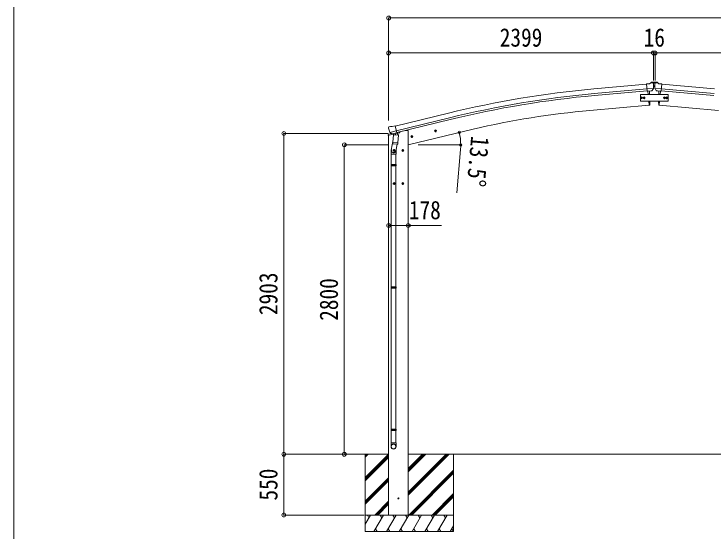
# Model space of a CAD drawing. Units: millimetres at full size, sheet at 1:35. Extents: x -9783 to 9892, y -6828 to 6752.
# Drawn here: x -9783 to -3442, y -3882 to 806 of the extents above; entities that cross this region are included whole.
import ezdxf
from ezdxf.enums import TextEntityAlignment as Align

# ---------------------------------------------------------------- set-up
doc = ezdxf.new("R2010")
doc.units = ezdxf.units.MM
doc.header["$LTSCALE"] = 35
doc.header["$PDMODE"] = 32
doc.header["$PDSIZE"] = 35
for name, color, linetype, lineweight in [('0-0_0', 7, 'Continuous', 9), ('0-1_本体', 4, 'Continuous', 9), ('0-2_部品', 7, 'Continuous', 9), ('0-3_ELV2', 3, 'Continuous', 9), ('0-A_寸法', 6, 'Continuous', 9), ('F-0_240', 7, 'Continuous', 9)]:
    doc.layers.add(name, color=color, linetype=linetype, lineweight=lineweight)
doc.styles.add('ＭＳ ゴシック', font='')
doc.styles.get('ＭＳ ゴシック').set_extended_font_data('MS Gothic')

msp = doc.modelspace()

# ---------------------------------------------------------------- linework, layer by layer
at = {"layer": '0-0_0'}
for p, q in [((-6986.35, -3178.25), (-6389.46, -3178.25)), ((-6600.46, -3205.58), (-6573.08, -3178.2)), ((-6600.46, -3191.44), (-6587.22, -3178.2)), ((-6600.46, -3178.25), (-6600.46, -3878.2)), ((-6600.46, -3389.42), (-6389.46, -3178.43)), ((-6600.46, -3403.57), (-6389.46, -3192.57)), ((-6600.46, -3417.71), (-6389.46, -3206.71)), ((-6211.46, -3549.21), (-5840.45, -3178.2)), ((-6211.46, -3520.92), (-5868.73, -3178.2)), ((-6211.46, -3535.07), (-5854.59, -3178.2)), ((-6211.46, -3337.08), (-6052.58, -3178.2)), ((-6211.46, -3322.93), (-6066.72, -3178.2)), ((-6211.46, -3308.79), (-6080.86, -3178.2)), ((-6211.46, -3178.25), (-3625.01, -3178.25)), ((-5800.46, -3178.2), (-5800.46, -3878.2)), ((-1755.13, -3178.24), (-4341.59, -3178.24)), ((-6206.6, -3728.2), (-5800.46, -3322.06)), ((-6192.46, -3728.2), (-5800.46, -3336.2)), ((-6178.32, -3728.2), (-5800.46, -3350.34)), ((-6600.46, -3601.56), (-6389.46, -3390.56)), ((-6600.46, -3615.7), (-6389.46, -3404.7)), ((-6600.46, -3629.84), (-6389.46, -3418.84)), ((-5994.47, -3728.2), (-5800.46, -3534.19)), ((-5980.33, -3728.2), (-5800.46, -3548.33)), ((-6514.97, -3728.2), (-6389.46, -3602.69)), ((-5966.18, -3728.2), (-5800.46, -3562.47)), ((-6500.83, -3728.2), (-6389.46, -3616.83)), ((-6486.68, -3728.2), (-6389.46, -3630.97)), ((-5800.46, -3728.2), (-6600.46, -3728.2)), ((-6600.46, -3812.03), (-6552.06, -3728.2)), ((-6567.06, -3754.18), (-6582.06, -3728.2)), ((-6523.19, -3878.2), (-6436.59, -3728.2)), ((-6451.59, -3754.18), (-6466.59, -3728.2)), ((-6407.72, -3878.2), (-6321.12, -3728.2)), ((-6211.46, -3728.2), (-6389.46, -3728.2)), ((-6336.12, -3754.18), (-6351.12, -3728.2)), ((-6292.25, -3878.2), (-6205.65, -3728.2)), ((-6220.65, -3754.18), (-6235.65, -3728.2)), ((-6176.78, -3878.2), (-6090.18, -3728.2)), ((-6105.18, -3754.18), (-6120.18, -3728.2)), ((-6061.31, -3878.2), (-5974.71, -3728.2)), ((-6004.71, -3728.2), (-5989.71, -3754.18)), ((-5945.84, -3878.2), (-5859.24, -3728.2)), ((-5874.24, -3754.18), (-5889.24, -3728.2)), ((-6508.19, -3852.22), (-6493.2, -3878.2)), ((-6392.72, -3852.22), (-6377.72, -3878.2)), ((-6277.25, -3852.22), (-6262.25, -3878.2)), ((-6161.78, -3852.22), (-6146.78, -3878.2)), ((-6046.31, -3852.22), (-6031.31, -3878.2)), ((-5930.84, -3852.22), (-5915.84, -3878.2)), ((-5830.37, -3878.2), (-5800.46, -3826.39)), ((-5815.37, -3852.22), (-5800.46, -3878.05)), ((-6600.46, -3878.2), (-5800.46, -3878.2))]:
    msp.add_line(p, q, dxfattribs=at)
msp.add_circle((-6300.46, -3578.2), 5, dxfattribs=at)
at = {"layer": '0-1_本体'}
for p, q in [((-4530.44, 128.36), (-4053.13, 171.68)), ((-4526.54, 85.32), (-4049.42, 128.62)), ((-3440.06, 85.32), (-3917.18, 128.63)), ((-3436.15, 128.36), (-3913.46, 171.68)), ((-4525.02, 68.6), (-4047.75, 111.92)), ((-4040.44, 108.74), (-4037.69, 77.27)), ((-3926.15, 108.75), (-3928.91, 77.27)), ((-3441.58, 68.61), (-3918.85, 111.92)), ((-4032.44, 17.27), (-4029.19, -19.87)), ((-3934.16, 17.27), (-3937.4, -19.86)), ((-4029.19, -19.87), (-4567.13, -66.93)), ((-3937.4, -19.86), (-3399.47, -66.93)), ((-6329.99, -208.05), (-5847.14, -90.47)), ((-5836.91, -132.46), (-6319.93, -249.96)), ((-6315.98, -266.39), (-5832.94, -148.77)), ((-6287.47, -260.68), (-6235.46, -248.2)), ((-6211.46, -248.2), (-6235.46, -248.2)), ((-5623.36, -237.01), (-6211.46, -378.2)), ((-6211.46, -248.2), (-6211.46, -3728.2)), ((-6389.46, -3728.2), (-6389.46, -291.64))]:
    msp.add_line(p, q, dxfattribs=at)
at = {"layer": '0-1_本体', "color": 6}
msp.add_line((-6211.46, -1108.38), (-6389.46, -1108.38), dxfattribs=at)
at = {"layer": '0-1_本体'}
for centre, radius, start, end in [((-3716.43, -8840.22), 9005.44, 95.18612, 103.68612), ((-3716.43, -8840.22), 8962.23, 95.18612, 103.68612), ((-3716.43, -8840.22), 8945.44, 95.18612, 103.68612), ((-3920.86, -7445.34), 7406.65, 95.00571, 103.2889)]:
    msp.add_arc(centre, radius, start, end, dxfattribs=at)
at = {"layer": '0-2_部品'}
for p, q in [((-4026.51, 175.11), (-4053.07, 172.78)), ((-4047.41, 108.12), (-4053.07, 172.78)), ((-3990.21, 132.82), (-4049.12, 127.66)), ((-4026.51, 175.11), (-4014.79, 181.87)), ((-3999.88, 183.46), (-4013.55, 182.26)), ((-4001.46, 113.33), (-3990.53, 132.27)), ((-3990.75, 177.71), (-3996.23, 182.31)), ((-3989.68, 175.67), (-3989.57, 174.32)), ((-3976.91, 175.67), (-3977.03, 174.33)), ((-3976.39, 132.82), (-3917.47, 127.67)), ((-3965.13, 113.34), (-3976.07, 132.27)), ((-3975.85, 177.71), (-3970.36, 182.31)), ((-3966.71, 183.46), (-3953.05, 182.27)), ((-3940.09, 175.11), (-3951.81, 181.88)), ((-3940.09, 175.11), (-3913.52, 172.79)), ((-3919.18, 108.13), (-3913.52, 172.79)), ((-4037.45, 108.99), (-4047.41, 108.12)), ((-4037.69, 77.27), (-4040.44, 108.74)), ((-4024.57, 87.95), (-4026.07, 109.91)), ((-4024.11, 77.27), (-4024.57, 87.95)), ((-4003.85, 111.93), (-4011.55, 111.26)), ((-3962.75, 111.94), (-3955.04, 111.26)), ((-3942.48, 77.27), (-3942.02, 87.96)), ((-3942.02, 87.96), (-3940.52, 109.91)), ((-3929.14, 109), (-3919.18, 108.13)), ((-3928.91, 77.27), (-3926.15, 108.75)), ((-4029.39, -17.58), (-4032.44, 17.27)), ((-4023.99, -17.13), (-4023.16, 8.5)), ((-4023.16, 8.5), (-4023.09, 17.27)), ((-3943.44, 8.5), (-3943.5, 17.27)), ((-3942.6, -17.13), (-3943.44, 8.5)), ((-3937.2, -17.58), (-3934.16, 17.27)), ((-4029.15, -20.35), (-4029.39, -17.58)), ((-4026.54, -19.96), (-4029.15, -20.35)), ((-3940.06, -19.96), (-3937.45, -20.35)), ((-3937.45, -20.35), (-3937.2, -17.58)), ((-6391.28, -224.65), (-6391.01, -225.8)), ((-6387.06, -216.08), (-6390.92, -222.37)), ((-6383.97, -213.83), (-6370.79, -210.66)), ((-6377.23, -264.96), (-6319.72, -251.15)), ((-6356.23, -213.34), (-6369.49, -210.64)), ((-6356.23, -213.34), (-6330.3, -207.11)), ((-5973.95, -254.43), (-5954.5, -249.76)), ((-5969.4, -246.65), (-5971.53, -253.85)), ((-5962.1, -244.9), (-5969.4, -246.65)), ((-5961.89, -261.82), (-5966.56, -242.37)), ((-5956.93, -250.35), (-5962.1, -244.9)), ((-5959.06, -257.54), (-5956.93, -250.35)), ((-6392.02, -292.25), (-6350.33, -282.24)), ((-6392.02, -285.36), (-6392.02, -292.25)), ((-6364.33, -276.35), (-6389.72, -282.45)), ((-6360.38, -279.87), (-6376.75, -265.38)), ((-6357.67, -280.44), (-6350.15, -278.63)), ((-6356.92, -279.97), (-6355.39, -279.61)), ((-6355.39, -279.61), (-6318.68, -270.8)), ((-6353.55, -279.84), (-6353.6, -280.58)), ((-6352.84, -281.62), (-6327.03, -288.05)), ((-6345.93, -286.96), (-6350.6, -353.8)), ((-6300.24, -290.16), (-6345.93, -286.96)), ((-6344.15, -283.78), (-6344.38, -287.07)), ((-6324.63, -272.62), (-6325.66, -287.23)), ((-6318.68, -270.8), (-6317.15, -270.43)), ((-6315.6, -268.32), (-6314.66, -268.39)), ((-6314.66, -268.39), (-6301.34, -283.71)), ((-6310.71, -272.73), (-6291.3, -268.07)), ((-6304.91, -357), (-6300.24, -290.16)), ((-6301.34, -283.71), (-6301.79, -290.05)), ((-6287.47, -259.45), (-6287.47, -263.21)), ((-6187.89, -305.79), (-6168.44, -301.12)), ((-6183.33, -298.01), (-6185.46, -305.21)), ((-6176.03, -296.26), (-6183.33, -298.01)), ((-6175.83, -313.18), (-6180.5, -293.74)), ((-6170.86, -301.71), (-6176.03, -296.26)), ((-6173, -308.9), (-6170.86, -301.71)), ((-6348.87, -329.03), (-6364.78, -425.2)), ((-6351.46, -366.27), (-6350.59, -353.8)), ((-6351.07, -367.62), (-6351.07, -367.62)), ((-6304.91, -357), (-6350.6, -353.8)), ((-6349.62, -368.4), (-6307.92, -371.32)), ((-6313.35, -370.94), (-6324.08, -434.53)), ((-6304.93, -356.99), (-6305.81, -369.69)), ((-6366.93, -462.37), (-6366.93, -428.01)), ((-6330.46, -428.44), (-6350.46, -428.44)), ((-6340.46, -420.93), (-6346.96, -424.69)), ((-6346.96, -424.69), (-6346.96, -432.19)), ((-6346.96, -432.19), (-6340.46, -435.94)), ((-6340.46, -438.44), (-6340.46, -418.44)), ((-6333.96, -424.69), (-6340.46, -420.93)), ((-6320.93, -427.71), (-6320.93, -462.37)), ((-6250.46, -428.44), (-6270.46, -428.44)), ((-6260.46, -420.93), (-6266.96, -424.69)), ((-6266.96, -424.69), (-6266.96, -432.19)), ((-6266.96, -432.19), (-6260.46, -435.94)), ((-6260.46, -438.44), (-6260.46, -418.44)), ((-6253.96, -424.69), (-6260.46, -420.93)), ((-6320.93, -462.37), (-6366.93, -462.37)), ((-6364.93, -462.37), (-6364.93, -556.37)), ((-6322.93, -462.37), (-6322.93, -556.37)), ((-6366.93, -558.37), (-6365.93, -556.37)), ((-6320.93, -558.37), (-6366.93, -558.37)), ((-6320.93, -566.37), (-6366.93, -566.37)), ((-6321.93, -556.37), (-6365.93, -556.37)), ((-6321.93, -568.37), (-6365.93, -568.37)), ((-6364.93, -568.37), (-6364.93, -1662.55)), ((-6322.93, -568.37), (-6322.93, -1662.55)), ((-6320.93, -558.37), (-6321.93, -556.37)), ((-6320.93, -566.37), (-6321.93, -568.37)), ((-6320.93, -558.37), (-6320.93, -566.37)), ((-6330.46, -728.44), (-6350.46, -728.44)), ((-6340.46, -720.93), (-6346.96, -724.69)), ((-6346.96, -724.69), (-6346.96, -732.19)), ((-6346.96, -732.19), (-6340.46, -735.94)), ((-6340.46, -738.44), (-6340.46, -718.44)), ((-6333.96, -724.69), (-6340.46, -720.93)), ((-6250.46, -728.44), (-6270.46, -728.44)), ((-6260.46, -720.93), (-6266.96, -724.69)), ((-6266.96, -724.69), (-6266.96, -732.19)), ((-6266.96, -732.19), (-6260.46, -735.94)), ((-6260.46, -738.44), (-6260.46, -718.44)), ((-6253.96, -724.69), (-6260.46, -720.93)), ((-6366.93, -1664.55), (-6365.93, -1662.55)), ((-6320.93, -1664.55), (-6366.93, -1664.55)), ((-6320.93, -1672.55), (-6366.93, -1672.55)), ((-6321.93, -1662.55), (-6365.93, -1662.55)), ((-6321.93, -1674.55), (-6365.93, -1674.55)), ((-6364.93, -1674.55), (-6364.93, -2952.74)), ((-6322.93, -1674.55), (-6322.93, -2952.74)), ((-6320.93, -1664.55), (-6321.93, -1662.55)), ((-6320.93, -1672.55), (-6321.93, -1674.55)), ((-6320.93, -1664.55), (-6320.93, -1672.55)), ((-6366.93, -2954.74), (-6365.93, -2952.74)), ((-6320.93, -2954.74), (-6366.93, -2954.74)), ((-6320.93, -2962.74), (-6366.93, -2962.74)), ((-6321.93, -2952.74), (-6365.93, -2952.74)), ((-6321.93, -2964.74), (-6365.93, -2964.74)), ((-6364.93, -2964.74), (-6364.93, -3074.74)), ((-6322.93, -2964.74), (-6322.93, -3074.74)), ((-6320.93, -2954.74), (-6321.93, -2952.74)), ((-6320.93, -2962.74), (-6321.93, -2964.74)), ((-6320.93, -2954.74), (-6320.93, -2962.74)), ((-6366.93, -3108.88), (-6366.93, -3074.74)), ((-6320.93, -3074.74), (-6366.93, -3074.74)), ((-6320.93, -3108.88), (-6320.93, -3074.74))]:
    msp.add_line(p, q, dxfattribs=at)
for points in [[(-3990.13, 133.45), (-3990.42, 132.46), (-3990.53, 132.27)], [(-3976.46, 133.46), (-3976.17, 132.47), (-3976.07, 132.27)], [(-4037.45, 108.99), (-4037.18, 108.93), (-4011.81, 111.15), (-4011.55, 111.26)], [(-3929.14, 109), (-3929.41, 108.93), (-3954.79, 111.15), (-3955.04, 111.26)], [(-6324.87, -272.56), (-6315.14, -270.23), (-6330.3, -207.11)], [(-6377.5, -264.38), (-6376.91, -265.23), (-6376.75, -265.38)], [(-6324.87, -272.56), (-6325.1, -272.71), (-6349.87, -278.66), (-6350.15, -278.63)], [(-6185.46, -305.21), (-6180.29, -310.66), (-6173, -308.9)], [(-5971.53, -253.85), (-5966.36, -259.29), (-5959.06, -257.54)], [(-6340.46, -435.94), (-6333.96, -432.19), (-6333.96, -424.69)], [(-6260.46, -435.94), (-6253.96, -432.19), (-6253.96, -424.69)], [(-6366.93, -558.37), (-6366.93, -566.37), (-6365.93, -568.37)], [(-6340.46, -735.94), (-6333.96, -732.19), (-6333.96, -724.69)], [(-6260.46, -735.94), (-6253.96, -732.19), (-6253.96, -724.69)], [(-6366.93, -1664.55), (-6366.93, -1672.55), (-6365.93, -1674.55)], [(-6366.93, -2954.74), (-6366.93, -2962.74), (-6365.93, -2964.74)]]:
    msp.add_lwpolyline(points, dxfattribs=at)
for centre, radius in [((-4075.3, 47.27), 6.5), ((-3891.3, 47.27), 6.5), ((-5964.23, -252.1), 8.5), ((-5964.23, -252.1), 7.7), ((-5964.23, -252.1), 6.5), ((-6178.16, -303.46), 8.5), ((-6178.16, -303.46), 7.7), ((-6178.16, -303.46), 6.5), ((-6340.46, -428.44), 8.5), ((-6340.46, -428.44), 7.7), ((-6340.46, -428.44), 6.5), ((-6260.46, -428.44), 8.5), ((-6260.46, -428.44), 7.7), ((-6260.46, -428.44), 6.5), ((-6340.46, -728.44), 8.5), ((-6340.46, -728.44), 7.7), ((-6340.46, -728.44), 6.5), ((-6260.46, -728.44), 8.5), ((-6260.46, -728.44), 7.7), ((-6260.46, -728.44), 6.5)]:
    msp.add_circle(centre, radius, dxfattribs=at)
at = {"layer": '0-2_部品', "color": 4}
msp.add_circle((-6300.46, -3578.2), 4.5, dxfattribs=at)
at = {"layer": '0-2_部品'}
for centre, radius, start, end in [((-4013.29, 179.28), 3, 95, 120), ((-3999.45, 178.48), 5, 50.00648, 94.99352), ((-4191.19, 156.68), 202.4, 353.4085, 5), ((-3775.4, 156.69), 202.4, 175, 186.5915), ((-3967.15, 178.48), 5, 85.00648, 129.99352), ((-3953.31, 179.28), 3, 60, 85), ((-4026.98, -17), 3, 278.50322, 357.46219), ((-3939.62, -16.99), 3, 182.53781, 261.49678), ((-6194.2, -178.55), 202.4, 193.5, 205.09125), ((-6382.8, -218.69), 5, 103.5, 148.5), ((-6370.09, -213.58), 3, 78.5, 103.5), ((-6389.02, -285.36), 3, 103.5, 180), ((-6357.03, -279.49), 0.5, 248.23754, 283.5), ((-6354.05, -279.8), 0.5, 356, 103.5), ((-6352.6, -280.65), 1, 176, 256), ((-6326.68, -287.08), 1.03, 250.03897, 351.96569), ((-6324.04, -272.7), 0.604, 100.59842, 172.20595), ((-6317.27, -269.94), 0.5, 283.5, 318.76246), ((-6292.47, -263.21), 5, 283.5, 0), ((-6349.52, -366.44), 1.95, 175.04017, 217.47766), ((-6349.48, -366.41), 2, 217.40962, 266), ((-6307.78, -369.33), 2, 266, 349.46843), ((-6336.93, -428.01), 30, 177.45142, 180)]:
    msp.add_arc(centre, radius, start, end, dxfattribs=at)
for centre, major_axis, ratio, start_param, end_param in [((-3985.36, 179.71), (-15.35, 3.44), 0.101033, 5.9751426, 5.9753737), ((-3992.68, 175.41), (2.71, -1.31), 0.997474, 0.5366567, 1.3225652), ((-3973.92, 175.41), (-2.71, -1.31), 0.997474, 4.9606201, 5.7465286), ((-3981.24, 179.72), (15.35, 3.44), 0.101033, 0.3078116, 0.3080427), ((-4004.11, 114.93), (1.62, -2.54), 0.997631, 5.8041905, 5.8929484), ((-4004.18, 115.04), (-3.5, 2.17), 0.650902, 2.1145521, 2.1873627), ((-4004.06, 114.84), (1.62, -2.54), 0.997631, 5.965759, 6.7621801), ((-3962.53, 114.84), (-1.62, -2.54), 0.997631, 5.8041905, 6.6006116), ((-3962.41, 115.04), (3.5, 2.17), 0.650902, 4.0958226, 4.1686332), ((-3962.48, 114.93), (-1.62, -2.54), 0.997631, 0.3902369, 0.4789948), ((-6388.36, -223.94), (-1.57, -2.57), 0.99628, 4.712389, 5.4996506), ((-6358.39, -277.61), (-0.73, -2.92), 0.997631, 5.8041905, 6.6006116), ((-6358.33, -277.39), (2.63, 3.16), 0.650902, 4.0958226, 4.1686332), ((-6358.36, -277.51), (-0.73, -2.92), 0.997631, 0.3902369, 0.4789948), ((-6343.93, -427.71), (23, 0), 0.996195, 2.5560258, 6.5663028), ((-6343.93, -427.71), (21, 0), 0.996195, 2.9349147, 5.9512394), ((-6343.93, -3107.14), (-23, 0), 0.996195, 3.1415927, 6.2831853), ((-6343.93, -3108.88), (-23, 0), 0.996195, 3.1415927, 6.2831853), ((-6343.93, -3108.88), (0, -23.43), 0.981806, 4.712389, 7.8539816)]:
    msp.add_ellipse(centre, major_axis=major_axis, ratio=ratio, start_param=start_param, end_param=end_param, dxfattribs=at)
msp.add_ellipse((-6343.93, -3108.88), major_axis=(21, 0), ratio=0.996195, dxfattribs=at)
at = {"layer": '0-3_ELV2'}
for p, q in [((-3987.3, 190.53), (-4011.44, 188.42)), ((-3987.3, 190.53), (-3979.3, 190.53)), ((-3979.3, 190.53), (-3955.16, 188.42)), ((-3989.05, 149.03), (-3977.65, 149.03)), ((-3982.04, 185.81), (-3981.2, 185.81)), ((-3982.04, 153.11), (-3981.2, 153.11)), ((-3951.8, 182.6), (-3955.16, 188.42)), ((-3951.8, 181.93), (-3951.8, 182.6))]:
    msp.add_line(p, q, dxfattribs=at)
for points in [[(-4014.8, 182.02), (-4014.8, 182.6), (-4011.44, 188.42)], [(-3984.56, 186.65), (-3985.4, 186.65), (-3985.4, 185.81), (-3984.56, 185.81)], [(-3984.56, 153.95), (-3985.4, 153.95), (-3985.4, 153.11), (-3984.56, 153.11)], [(-3982.88, 187.49), (-3982.88, 188.33), (-3983.72, 188.33), (-3983.72, 187.49)], [(-3983.72, 184.97), (-3983.72, 184.13), (-3982.88, 184.13), (-3982.88, 184.97)], [(-3982.88, 154.79), (-3982.88, 155.63), (-3983.72, 155.63), (-3983.72, 154.79)], [(-3983.72, 152.27), (-3983.72, 151.43), (-3982.88, 151.43), (-3982.88, 152.27)], [(-3981.2, 185.81), (-3981.2, 186.65), (-3982.04, 186.65)], [(-3981.2, 153.11), (-3981.2, 153.95), (-3982.04, 153.95)]]:
    msp.add_lwpolyline(points, dxfattribs=at)
for points in [[(-3858.3, 17.27), (-3858.3, 77.27), (-4108.3, 77.27), (-4108.3, 17.27)], [(-4106.3, 47.27), (-4102.55, 53.77), (-4095.04, 53.77), (-4091.29, 47.27), (-4095.04, 40.77), (-4102.55, 40.77)], [(-4082.8, 47.27), (-4079.05, 53.77), (-4071.54, 53.77), (-4067.79, 47.27), (-4071.54, 40.77), (-4079.05, 40.77)], [(-3883.79, 47.27), (-3887.54, 53.77), (-3895.05, 53.77), (-3898.8, 47.27), (-3895.05, 40.77), (-3887.54, 40.77)], [(-3860.29, 47.27), (-3864.04, 53.77), (-3871.55, 53.77), (-3875.3, 47.27), (-3871.55, 40.77), (-3864.04, 40.77)]]:
    msp.add_lwpolyline(points, close=True, dxfattribs=at)
for centre, radius in [((-3983.3, 186.23), 3.5), ((-3983.3, 153.53), 3.5), ((-4098.8, 47.27), 8.5), ((-4098.8, 47.27), 7.7), ((-4098.8, 47.27), 6.5), ((-4075.3, 47.27), 8.5), ((-4075.3, 47.27), 7.7), ((-4075.3, 47.27), 6.5), ((-3891.3, 47.27), 8.5), ((-3891.3, 47.27), 7.7), ((-3891.3, 47.27), 6.5), ((-3867.8, 47.27), 8.5), ((-3867.8, 47.27), 7.7), ((-3867.8, 47.27), 6.5)]:
    msp.add_circle(centre, radius, dxfattribs=at)
for centre, start, end in [((-3984.56, 187.49), 270, 0), ((-3984.56, 184.97), 0, 90), ((-3984.56, 154.79), 270, 0), ((-3984.56, 152.27), 0, 90), ((-3982.04, 187.49), 180, 270), ((-3982.04, 184.97), 90, 180), ((-3982.04, 154.79), 180, 270), ((-3982.04, 152.27), 90, 180)]:
    msp.add_arc(centre, 0.84, start, end, dxfattribs=at)
at = {"layer": '0-A_寸法'}
for p, q in [((-6389.46, 770.16), (-6389.46, 453.54)), ((-6389.46, 770.16), (-1575.46, 770.16)), ((-6389.46, 453.54), (-6389.46, -158.68)), ((-6389.46, 453.54), (-6389.46, 453.54)), ((-6389.46, 453.54), (-3990.46, 453.54)), ((-3990.46, 453.54), (-3990.46, 203.78)), ((-3974.46, 453.54), (-3990.46, 453.54)), ((-1575.46, 453.54), (-3974.46, 453.54)), ((-3974.46, 453.54), (-3974.46, 203.78)), ((-7339.03, -275.2), (-6393.95, -275.2)), ((-7339.03, -3178.2), (-7339.03, -275.2)), ((-6791.06, -378.2), (-6393.95, -378.2)), ((-6791.06, -3178.2), (-6791.06, -378.2)), ((-6121.96, -378.2), (-5735.1, -378.2)), ((-5737.96, -420.66), (-5772.32, -813.16)), ((-6211.46, -1108.38), (-5911.46, -1108.38)), ((-7339.03, -3178.2), (-6610.92, -3178.2)), ((-7339.03, -3728.2), (-7339.03, -3178.2)), ((-7339.03, -3728.2), (-6610.92, -3728.2))]:
    msp.add_line(p, q, dxfattribs=at)
for centre in [(-5749.56, -264.54), (-5736.1, -378.2)]:
    msp.add_circle(centre, 10.62, dxfattribs=at)
for start, end in [(0, 13.5), (354.99678, 0)]:
    msp.add_arc((-6222.96, -378.2), 486.86, start, end, dxfattribs=at)
for p in [(-6389.46, 770.16), (-6389.46, 453.54), (-3990.46, 453.54), (-3974.46, 453.54), (-7339.03, -275.2), (-6791.06, -378.2), (-6389.46, -1108.38), (-6211.46, -1108.38), (-7339.03, -3178.2), (-6791.06, -3178.2), (-7339.03, -3728.2)]:
    msp.add_point(p, dxfattribs=at)
at = {"layer": 'F-0_240', "color": 5}
msp.add_line((-9783.03, 6751.9), (-9783.03, -6828.1), dxfattribs=at)

# ---------------------------------------------------------------- texts
at = {"layer": '0-A_寸法', "color": 7, "style": 'ＭＳ ゴシック', "width": 0.85}
for s, p in [('2399', (-5382.46, 460.54)), ('16', (-4078.71, 460.54)), ('178', (-6205.83, -1101.38))]:
    msp.add_text(s, height=166.8, dxfattribs=at).set_placement(p, align=Align.BOTTOM_LEFT)
for s, rotation, p in [('13.5°', 264.997, (-5690.81, -290.52)), ('2903', 90, (-7346.03, -1919.2)), ('2800', 90, (-6798.06, -1970.7)), ('550', 90, (-7346.03, -3597.57))]:
    msp.add_text(s, height=166.8, rotation=rotation, dxfattribs=at).set_placement(p, align=Align.BOTTOM_LEFT)

doc.saveas('drawing.dxf')
